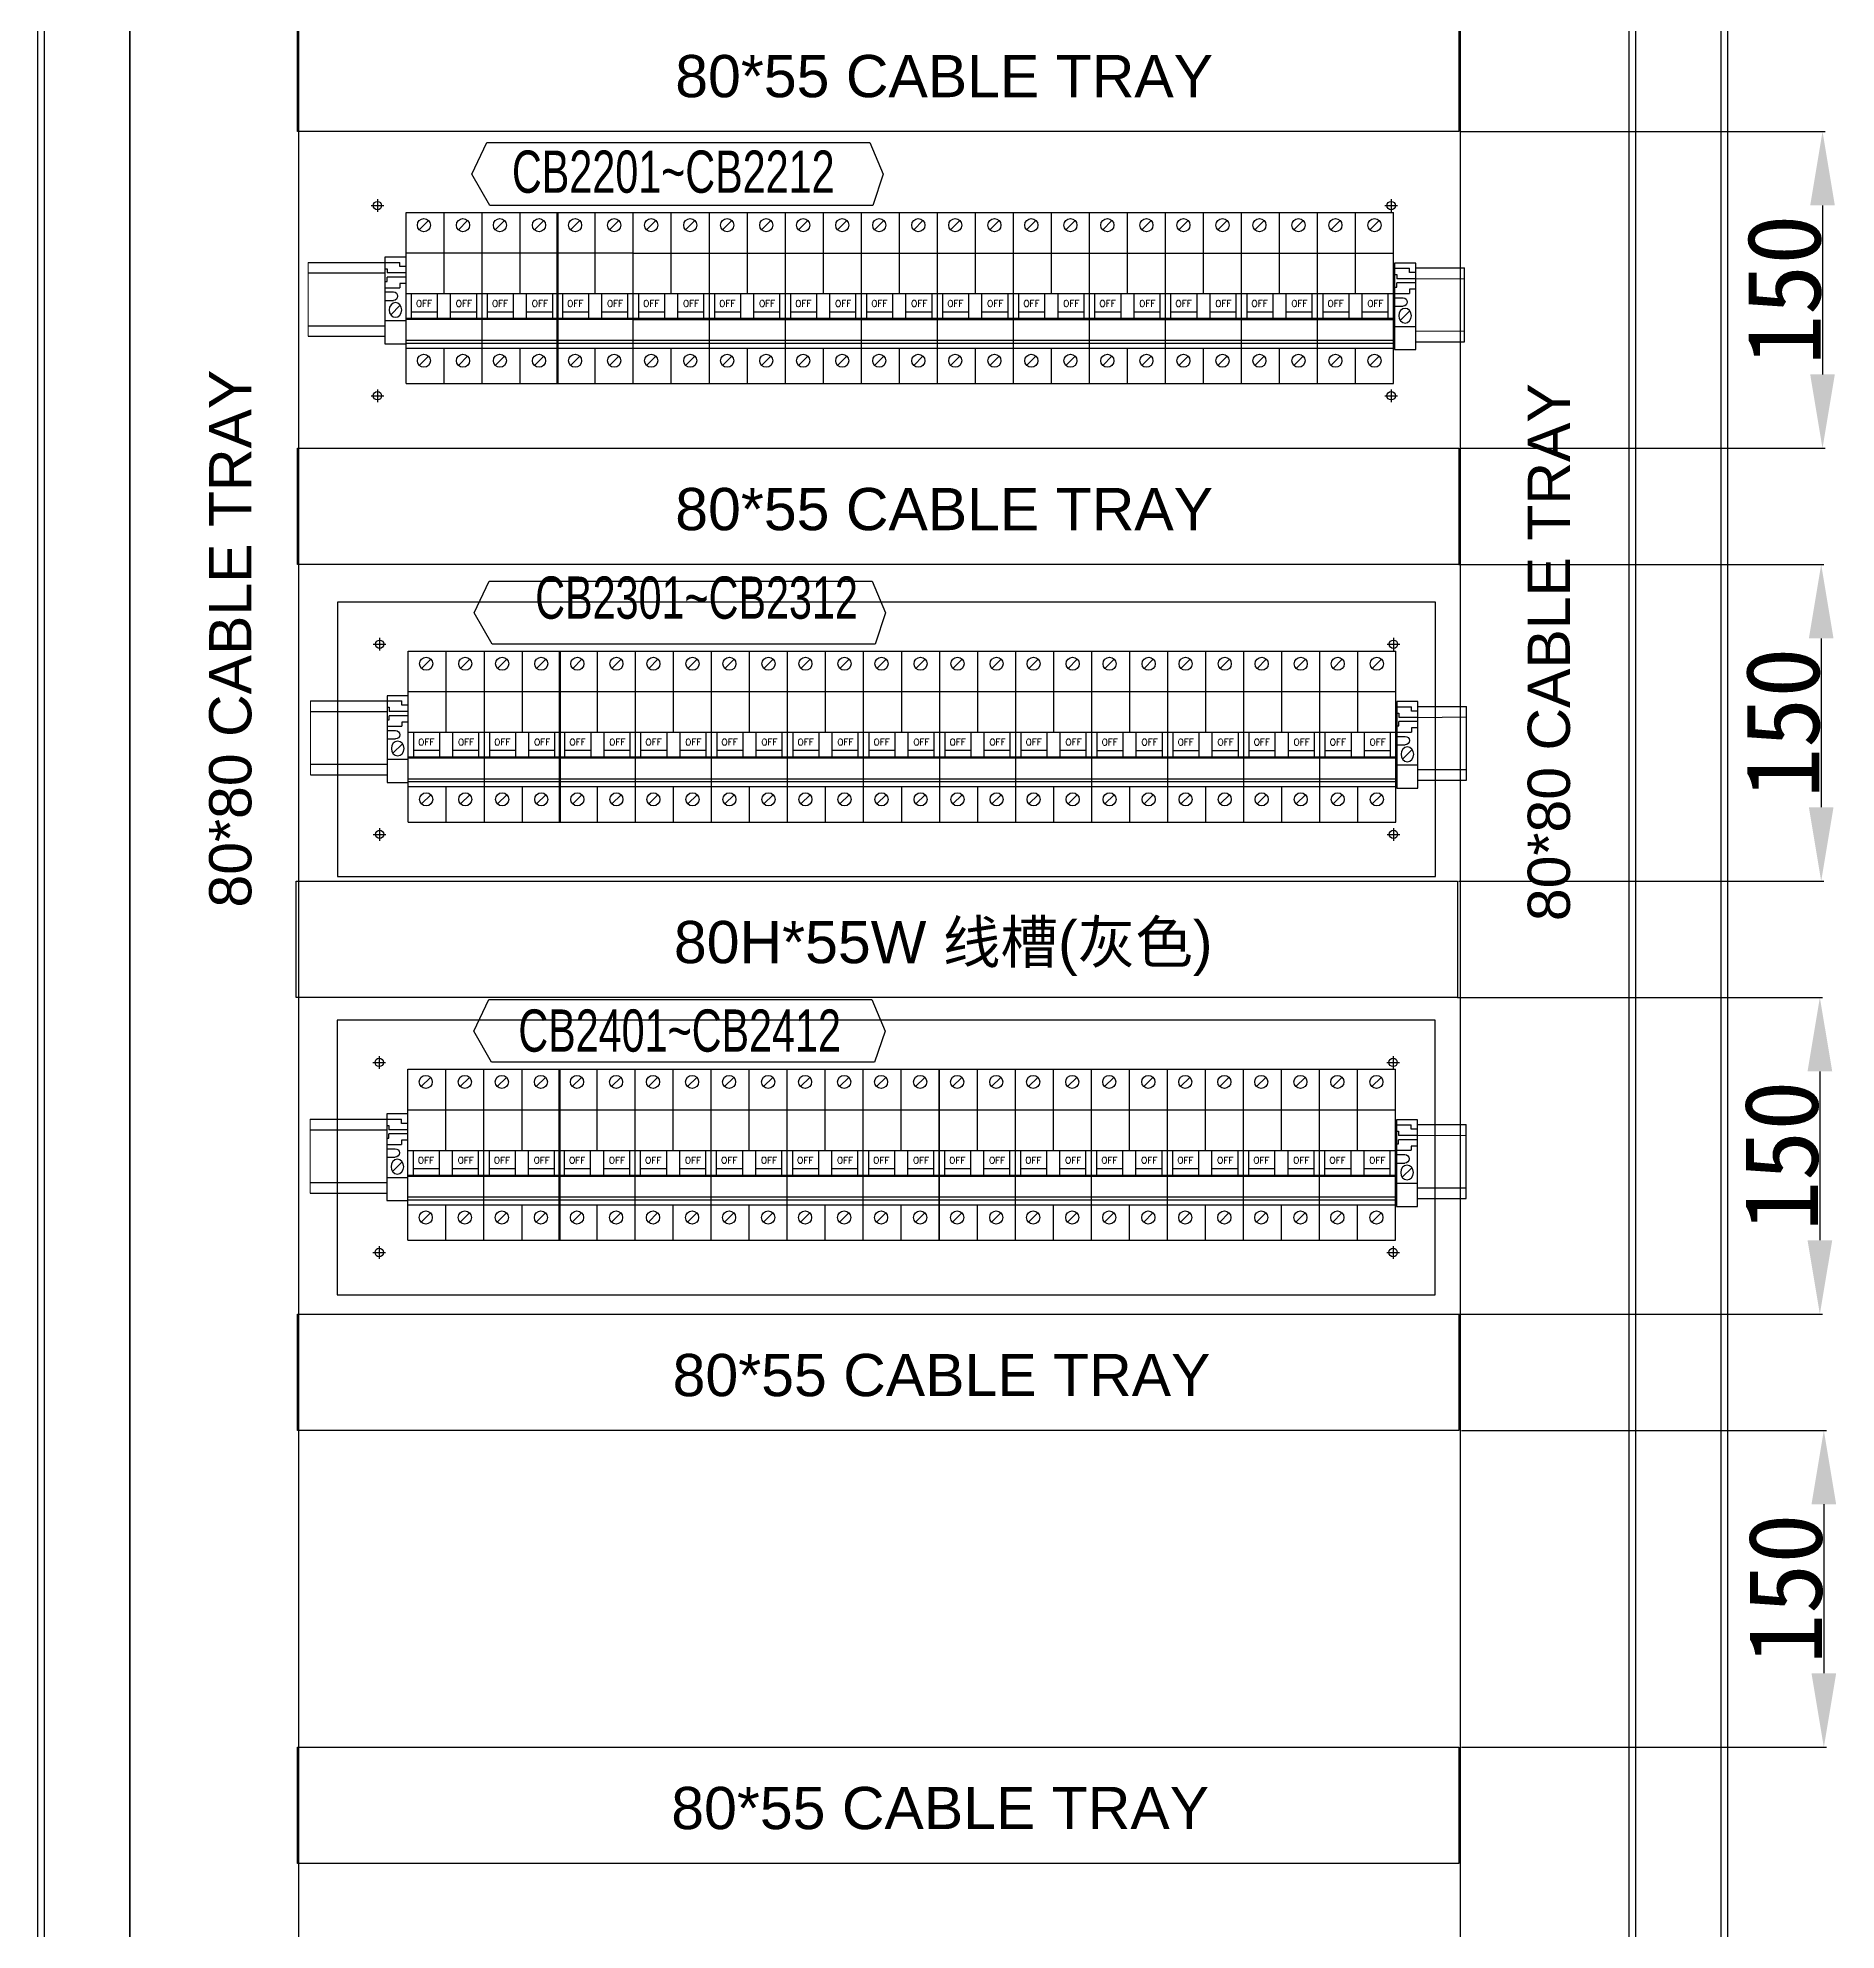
# Model space of a CAD drawing. Extents: x 81437 to 204847, y -54597 to -29444.
# Drawn here: x 87950 to 88802, y -44766 to -43870 of the extents above; entities that cross this region are included whole.
import ezdxf
from ezdxf.enums import TextEntityAlignment as Align
from ezdxf.lldxf.tags import DXFTag

# ---------------------------------------------------------------- set-up
doc = ezdxf.new("R2010")
doc.units = 0
doc.header["$LTSCALE"] = 100
doc.header["$MEASUREMENT"] = 0
for name, color, linetype in [('CABINET', 7, 'Continuous'), ('COMPONENT', 7, 'Continuous'), ('PSU', 12, 'Continuous'), ('TEXT', 7, 'Continuous')]:
    doc.layers.add(name, color=color, linetype=linetype)
doc.layers.add('细实线', color=7, linetype='Continuous', lineweight=20)
doc.styles.add('HZ', font='arial.ttf', dxfattribs={"width": 0.7})
doc.styles.add('ROMANS', font='romans', dxfattribs={"width": 0.8, "height": 2})
doc.styles.get("Standard").update_dxf_attribs({"font": ''})
doc.styles.get('Standard').set_extended_font_data('SimSun')
tags = doc.linetypes.add('CENTER2', pattern=[1.125, 0.75, -0.125, 0.125, -0.125]).pattern_tags.tags
tags[10:11] = [DXFTag(74, 4), DXFTag(75, 0), DXFTag(340, '0'), DXFTag(46, 1.0), DXFTag(50, 0.0), DXFTag(44, 0.0), DXFTag(45, 0.0)]
tags[8:9] = [DXFTag(74, 4), DXFTag(75, 0), DXFTag(340, '0'), DXFTag(46, 1.0), DXFTag(50, 0.0), DXFTag(44, 0.0), DXFTag(45, 0.0)]
tags[6:7] = [DXFTag(74, 4), DXFTag(75, 0), DXFTag(340, '0'), DXFTag(46, 1.0), DXFTag(50, 0.0), DXFTag(44, 0.0), DXFTag(45, 0.0)]
tags[4:5] = [DXFTag(74, 4), DXFTag(75, 0), DXFTag(340, '0'), DXFTag(46, 1.0), DXFTag(50, 0.0), DXFTag(44, 0.0), DXFTag(45, 0.0)]
tags = doc.linetypes.add('HIDDEN', pattern=[0.375, 0.25, -0.125]).pattern_tags.tags
tags[6:7] = [DXFTag(74, 4), DXFTag(75, 0), DXFTag(340, '0'), DXFTag(46, 1.0), DXFTag(50, 0.0), DXFTag(44, 0.0), DXFTag(45, 0.0)]
tags[4:5] = [DXFTag(74, 4), DXFTag(75, 0), DXFTag(340, '0'), DXFTag(46, 1.0), DXFTag(50, 0.0), DXFTag(44, 0.0), DXFTag(45, 0.0)]
doc.dimstyles.new('ISO-25', dxfattribs={"dimtxt": 35, "dimasz": 35, "dimexe": 1.25, "dimexo": 0.625, "dimtad": 1, "dimtoh": 1, "dimdec": 0, "dimtxsty": 'Standard', "dimcen": 2.5, "dimadec": 0, "dimazin": 0, "dimtfac": 1, "dimtdec": 0, "dimtmove": 0, "dimatfit": 3, "dimfxl": 1, "dimarcsym": 0})

# ---------------------------------------------------------------- blocks, each defined once
blk = doc.blocks.new('*D202')
at = {"color": 0, "lineweight": -2, "transparency": 16777216}
for p, q in [((88623.88, -43914.09), (88796.64, -43914.09)), ((88795.39, -43949.09), (88795.39, -44029.09)), ((88623.88, -44064.09), (88796.64, -44064.09))]:
    blk.add_line(p, q, dxfattribs=at)
at = {"color": 0, "transparency": 16777216}
for points in [[(88801.23, -43949.09), (88789.56, -43949.09), (88795.39, -43914.09)], [(88789.56, -44029.09), (88801.23, -44029.09), (88795.39, -44064.09)]]:
    blk.add_solid(points, dxfattribs=at)
at = {"layer": 'Defpoints', "color": 0, "transparency": 16777216}
for p in [(88623.25, -43914.09), (88623.25, -44064.09), (88795.39, -44064.09)]:
    blk.add_point(p, dxfattribs=at)
at = {"color": 0, "transparency": 16777216, "insert": (88777.27, -43989.09), "char_height": 35, "attachment_point": 5, "rotation": 90}
blk.add_mtext('150', dxfattribs=at)
blk = doc.blocks.new('*D203')
at = {"color": 0, "lineweight": -2, "transparency": 16777216}
for p, q in [((88623.25, -44119.09), (88796.02, -44119.09)), ((88794.77, -44154.09), (88794.77, -44234.09)), ((88623.25, -44269.09), (88796.02, -44269.09))]:
    blk.add_line(p, q, dxfattribs=at)
at = {"color": 0, "transparency": 16777216}
for points in [[(88800.6, -44154.09), (88788.93, -44154.09), (88794.77, -44119.09)], [(88788.93, -44234.09), (88800.6, -44234.09), (88794.77, -44269.09)]]:
    blk.add_solid(points, dxfattribs=at)
at = {"layer": 'Defpoints', "color": 0, "transparency": 16777216}
for p in [(88622.63, -44119.09), (88622.63, -44269.09), (88794.77, -44269.09)]:
    blk.add_point(p, dxfattribs=at)
at = {"color": 0, "transparency": 16777216, "insert": (88776.64, -44194.09), "char_height": 35, "attachment_point": 5, "rotation": 90}
blk.add_mtext('150', dxfattribs=at)
blk = doc.blocks.new('*D204')
at = {"color": 0, "lineweight": -2, "transparency": 16777216}
for p, q in [((88622.63, -44324.09), (88795.39, -44324.09)), ((88794.14, -44359.09), (88794.14, -44439.09)), ((88622.63, -44474.09), (88795.39, -44474.09))]:
    blk.add_line(p, q, dxfattribs=at)
at = {"color": 0, "transparency": 16777216}
for points in [[(88799.98, -44359.09), (88788.31, -44359.09), (88794.14, -44324.09)], [(88788.31, -44439.09), (88799.98, -44439.09), (88794.14, -44474.09)]]:
    blk.add_solid(points, dxfattribs=at)
at = {"layer": 'Defpoints', "color": 0, "transparency": 16777216}
for p in [(88622, -44324.09), (88622, -44474.09), (88794.14, -44474.09)]:
    blk.add_point(p, dxfattribs=at)
at = {"color": 0, "transparency": 16777216, "insert": (88776.02, -44399.09), "char_height": 35, "attachment_point": 5, "rotation": 90}
blk.add_mtext('150', dxfattribs=at)
blk = doc.blocks.new('堵头')
at = {"color": 53}
for p, q in [((0, -41), (0, 0)), ((0, 0), (10, 0)), ((10, 0), (10, -41)), ((0, -11), (10, -11)), ((7.28, -18.33), (2.72, -13.78)), ((0, -20.55), (4, -20.55)), ((0, -24.55), (4, -24.55)), ((0, -26.55), (7, -26.55)), ((7, -28.55), (7, -26.55)), ((0, -29.55), (1, -29.55)), ((0, -35.55), (1, -35.55)), ((1, -29.55), (1, -31.55)), ((10, -31.55), (1, -31.55)), ((10, -33.55), (1, -33.55)), ((1, -35.55), (1, -33.55)), ((10, -28.55), (7, -28.55)), ((0, -38.55), (7, -38.55)), ((10, -41), (0, -41)), ((10, -36.55), (7, -36.55)), ((7, -36.55), (7, -38.55))]:
    blk.add_line(p, q, dxfattribs=at)
blk.add_arc((4, -22.55), 2, 270, 90, dxfattribs=at)
blk.add_ellipse((5, -16.05), major_axis=(0, -3.5), ratio=0.857143, start_param=4.712389, end_param=10.995574, dxfattribs=at)
blk = doc.blocks.new('2P空开')
at = {"layer": 'COMPONENT', "color": 6, "linetype": 'HIDDEN', "ltscale": 0.2}
for p, q in [((-11.76, -8.23), (-7.37, -3.86)), ((6.76, -8.23), (11.15, -3.86)), ((-11.76, -72.42), (-7.37, -68.04)), ((6.76, -72.42), (11.15, -68.04))]:
    blk.add_line(p, q, dxfattribs=at)
for centre in [(-9.56, -6.04), (8.95, -6.04), (-9.56, -70.23), (8.95, -70.23)]:
    blk.add_circle(centre, 3.1, dxfattribs=at)
at = {"layer": 'PSU', "linetype": 'HIDDEN', "ltscale": 0.2}
for p, q in [((-18, 0), (18, 0)), ((-18, -19.21), (-18, 0)), ((0, -19.21), (0, 0)), ((18, -19.21), (18, 0)), ((18, -81), (18, -19.21)), ((-18, -81), (-18, -64.21)), ((0, -81), (0, -64.21)), ((18, -81), (18, -67.23)), ((-18, -81), (18, -81))]:
    blk.add_line(p, q, dxfattribs=at)
at = {"layer": 'PSU'}
for p, q in [((-18, -19.21), (18, -19.21)), ((-18, -64.21), (-18, -19.21)), ((0, -38.43), (0, -19.21)), ((18, -64.21), (18, -19.21)), ((-18, -38.43), (0, -38.43)), ((-15.43, -50.11), (-15.43, -38.43)), ((-3.09, -50.11), (-3.09, -38.43)), ((0, -38.43), (18, -38.43)), ((3.09, -50.11), (3.09, -38.43)), ((15.43, -50.11), (15.43, -38.43)), ((-18, -50.11), (18, -50.11)), ((-18, -50.62), (18, -50.62)), ((-15.43, -47.02), (-3.09, -47.02)), ((3.09, -47.02), (15.43, -47.02)), ((-18, -60.46), (18, -60.46)), ((-18, -61.84), (18, -61.84)), ((-18, -64.21), (18, -64.21)), ((0, -64.21), (0, -64.21))]:
    blk.add_line(p, q, dxfattribs=at)
at = {"layer": 'TEXT', "style": 'ROMANS'}
for p in [(-9.48, -43.11), (9.37, -43.11)]:
    blk.add_text('OFF', height=3.086, dxfattribs=at).set_placement(p, align=Align.MIDDLE)
blk = doc.blocks.new('*D224')
at = {"color": 0, "lineweight": -2, "transparency": 16777216}
for p, q in [((88624.5, -44529.09), (88797.27, -44529.09)), ((88796.02, -44564.09), (88796.02, -44644.09)), ((88624.5, -44679.09), (88797.27, -44679.09))]:
    blk.add_line(p, q, dxfattribs=at)
at = {"color": 0, "transparency": 16777216}
for points in [[(88801.85, -44564.09), (88790.18, -44564.09), (88796.02, -44529.09)], [(88790.18, -44644.09), (88801.85, -44644.09), (88796.02, -44679.09)]]:
    blk.add_solid(points, dxfattribs=at)
at = {"layer": 'Defpoints', "color": 0, "transparency": 16777216}
for p in [(88623.88, -44529.09), (88623.88, -44679.09), (88796.02, -44679.09)]:
    blk.add_point(p, dxfattribs=at)
at = {"color": 0, "transparency": 16777216, "insert": (88777.89, -44604.09), "char_height": 35, "attachment_point": 5, "rotation": 90}
blk.add_mtext('150', dxfattribs=at)

msp = doc.modelspace()

# ---------------------------------------------------------------- linework, layer by layer
at = {"color": 7}
for p, q in [((87950.38, -45095.57), (87950.38, -42985.57)), ((87950.38, -45095.57), (87950.38, -42985.57)), ((88750.38, -42985.57), (88750.38, -45095.57)), ((88750.38, -42985.57), (88750.38, -45095.57)), ((87993.88, -44942.07), (87993.88, -43029.07)), ((87993.88, -43109.57), (87993.88, -44909.88)), ((88706.88, -43107.07), (88706.88, -44942.07))]:
    msp.add_line(p, q, dxfattribs=at)
at = {"color": 7, "linetype": 'HIDDEN'}
for p, q in [((87953.58, -44985.57), (87953.58, -42985.57)), ((87953.58, -44985.57), (87953.58, -42985.57)), ((88747.18, -42985.57), (88747.18, -44985.57)), ((88747.18, -42985.57), (88747.18, -44985.57))]:
    msp.add_line(p, q, dxfattribs=at)
at = {"color": 4, "linetype": 'CENTER2'}
for p, q in [((88108.15, -43949.22, 63738.88), (88114.15, -43949.22, 63738.88)), ((88111.15, -43946.22, 63738.88), (88111.15, -43952.22, 63738.88)), ((88588.15, -43949.22, 63738.88), (88594.15, -43949.22, 63738.88)), ((88591.15, -43946.22, 63738.88), (88591.15, -43952.22, 63738.88)), ((88108.15, -44039.22, 63738.88), (88114.15, -44039.22, 63738.88)), ((88111.15, -44036.22, 63738.88), (88111.15, -44042.22, 63738.88)), ((88588.15, -44039.22, 63738.88), (88594.15, -44039.22, 63738.88)), ((88591.15, -44036.22, 63738.88), (88591.15, -44042.22, 63738.88)), ((88109.22, -44156.88, 63738.88), (88115.22, -44156.88, 63738.88)), ((88112.22, -44153.88, 63738.88), (88112.22, -44159.88, 63738.88)), ((88589.22, -44156.88, 63738.88), (88595.22, -44156.88, 63738.88)), ((88592.22, -44153.88, 63738.88), (88592.22, -44159.88, 63738.88)), ((88109.22, -44246.88, 63738.88), (88115.22, -44246.88, 63738.88)), ((88112.22, -44243.88, 63738.88), (88112.22, -44249.88, 63738.88)), ((88589.22, -44246.88, 63738.88), (88595.22, -44246.88, 63738.88)), ((88592.22, -44243.88, 63738.88), (88592.22, -44249.88, 63738.88)), ((88109.04, -44354.87, 63738.88), (88115.04, -44354.87, 63738.88)), ((88112.04, -44351.87, 63738.88), (88112.04, -44357.87, 63738.88)), ((88589.04, -44354.87, 63738.88), (88595.04, -44354.87, 63738.88)), ((88592.04, -44351.87, 63738.88), (88592.04, -44357.87, 63738.88)), ((88109.04, -44444.87, 63738.88), (88115.04, -44444.87, 63738.88)), ((88112.04, -44441.87, 63738.88), (88112.04, -44447.87, 63738.88)), ((88589.04, -44444.87, 63738.88), (88595.04, -44444.87, 63738.88)), ((88592.04, -44441.87, 63738.88), (88592.04, -44447.87, 63738.88))]:
    msp.add_line(p, q, dxfattribs=at)
at = {"linetype": 'CENTER2'}
for p, q in [((88111.06, -43949.22, 63738.88), (88111.24, -43949.22, 63738.88)), ((88111.15, -43949.31, 63738.88), (88111.15, -43949.13, 63738.88)), ((88591.06, -43949.22, 63738.88), (88591.24, -43949.22, 63738.88)), ((88591.15, -43949.31, 63738.88), (88591.15, -43949.13, 63738.88)), ((88111.06, -44039.22, 63738.88), (88111.24, -44039.22, 63738.88)), ((88111.15, -44039.31, 63738.88), (88111.15, -44039.13, 63738.88)), ((88591.06, -44039.22, 63738.88), (88591.24, -44039.22, 63738.88)), ((88591.15, -44039.31, 63738.88), (88591.15, -44039.13, 63738.88)), ((88112.13, -44156.88, 63738.88), (88112.31, -44156.88, 63738.88)), ((88112.22, -44156.97, 63738.88), (88112.22, -44156.79, 63738.88)), ((88592.13, -44156.88, 63738.88), (88592.31, -44156.88, 63738.88)), ((88592.22, -44156.97, 63738.88), (88592.22, -44156.79, 63738.88)), ((88112.13, -44246.88, 63738.88), (88112.31, -44246.88, 63738.88)), ((88112.22, -44246.97, 63738.88), (88112.22, -44246.79, 63738.88)), ((88592.13, -44246.88, 63738.88), (88592.31, -44246.88, 63738.88)), ((88592.22, -44246.97, 63738.88), (88592.22, -44246.79, 63738.88)), ((88111.95, -44354.87, 63738.88), (88112.13, -44354.87, 63738.88)), ((88112.04, -44354.96, 63738.88), (88112.04, -44354.78, 63738.88)), ((88591.95, -44354.87, 63738.88), (88592.13, -44354.87, 63738.88)), ((88592.04, -44354.96, 63738.88), (88592.04, -44354.78, 63738.88)), ((88111.95, -44444.87, 63738.88), (88112.13, -44444.87, 63738.88)), ((88112.04, -44444.96, 63738.88), (88112.04, -44444.78, 63738.88)), ((88591.95, -44444.87, 63738.88), (88592.13, -44444.87, 63738.88)), ((88592.04, -44444.96, 63738.88), (88592.04, -44444.78, 63738.88))]:
    msp.add_line(p, q, dxfattribs=at)
at = {"color": 6}
for p, q in [((88078.44, -43976.08), (88114.72, -43976.08, 1500.84)), ((88078.44, -43981.08), (88114.72, -43981.08, 1500.84)), ((88602.77, -43978.64, 65239.71), (88625.8, -43978.64, 63738.87)), ((88625.8, -44013.64, 63738.87), (88625.8, -43978.64, 63738.87)), ((88602.77, -43983.84, 65239.71), (88625.8, -43983.64, 63738.87)), ((88078.44, -44006.08), (88114.72, -44006.08, 1500.84)), ((88078.44, -44011.08), (88114.72, -44011.08, 1500.84)), ((88602.77, -44008.53, 65239.71), (88625.8, -44008.58, 63738.87)), ((88602.77, -44013.64, 65239.71), (88625.8, -44013.64, 63738.87)), ((88079.51, -44183.73), (88115.79, -44183.73, 1500.84)), ((88603.83, -44186.3, 65239.71), (88626.86, -44186.3, 63738.87)), ((88626.86, -44221.3, 63738.87), (88626.86, -44186.3, 63738.87)), ((88079.51, -44188.73), (88115.79, -44188.73, 1500.84)), ((88603.83, -44191.5, 65239.71), (88626.86, -44191.3, 63738.87)), ((88079.51, -44213.73), (88115.79, -44213.73, 1500.84)), ((88079.51, -44218.73), (88115.79, -44218.73, 1500.84)), ((88603.83, -44216.19, 65239.71), (88626.86, -44216.24, 63738.87)), ((88603.83, -44221.3, 65239.71), (88626.86, -44221.3, 63738.87)), ((88079.33, -44381.73), (88115.62, -44381.73, 1500.84)), ((88603.66, -44384.29, 65239.71), (88626.69, -44384.29, 63738.87)), ((88626.69, -44419.29, 63738.87), (88626.69, -44384.29, 63738.87)), ((88079.33, -44386.73), (88115.62, -44386.73, 1500.84)), ((88603.66, -44389.49, 65239.71), (88626.69, -44389.29, 63738.87)), ((88079.33, -44411.73), (88115.62, -44411.73, 1500.84)), ((88079.33, -44416.73), (88115.62, -44416.73, 1500.84)), ((88603.66, -44414.18, 65239.71), (88626.69, -44414.24, 63738.87)), ((88603.66, -44419.29, 65239.71), (88626.69, -44419.29, 63738.87))]:
    msp.add_line(p, q, dxfattribs=at)
for points in [[(87993.88, -44864.57), (88073.88, -44864.57), (88073.88, -43064.07), (87993.88, -43064.07)], [(88623.88, -44864.57), (88703.88, -44864.57), (88703.88, -43064.07), (88623.88, -43064.07)]]:
    msp.add_lwpolyline(points, close=True)
for points, elevation in [([(88073.25, -43859.09), (88623.25, -43859.09), (88623.25, -43914.09), (88073.25, -43914.09)], 127477.75), ([(88073.25, -44064.09), (88623.25, -44064.09), (88623.25, -44119.09), (88073.25, -44119.09)], 127477.75), ([(88092.22, -44266.88), (88612.22, -44266.88), (88612.22, -44136.88), (88092.22, -44136.88)], 63738.88), ([(88072.63, -44269.09), (88622.63, -44269.09), (88622.63, -44324.09), (88072.63, -44324.09)], 127477.75), ([(88092.04, -44464.87), (88612.04, -44464.87), (88612.04, -44334.87), (88092.04, -44334.87)], 63738.88), ([(88073.25, -44474.09), (88623.25, -44474.09), (88623.25, -44529.09), (88073.25, -44529.09)], 63738.88), ([(88073.25, -44679.09), (88623.25, -44679.09), (88623.25, -44734.09), (88073.25, -44734.09)], 63738.88)]:
    msp.add_lwpolyline(points, close=True, dxfattribs=dict(elevation=elevation))
at = {"color": 3, "elevation": 63738.88}
for points in [[(88162.99, -43919.36), (88344.34, -43919.36), (88350.68, -43934.36), (88345.71, -43949.17), (88164.36, -43949.17), (88155.87, -43934.36), (88162.99, -43919.36)], [(88164.05, -44127.02), (88345.4, -44127.02), (88351.74, -44142.02), (88346.78, -44156.82), (88165.43, -44156.82), (88156.94, -44142.02), (88164.05, -44127.02)], [(88163.88, -44325.01), (88345.23, -44325.01), (88351.57, -44340.01), (88346.6, -44354.82), (88165.25, -44354.82), (88156.76, -44340.01), (88163.88, -44325.01)]]:
    msp.add_lwpolyline(points, dxfattribs=at)
for centre in [(88111.15, -43949.22, 63738.88), (88591.15, -43949.22, 63738.88), (88111.15, -44039.22, 63738.88), (88591.15, -44039.22, 63738.88), (88112.22, -44156.88, 63738.88), (88592.22, -44156.88, 63738.88), (88112.22, -44246.88, 63738.88), (88592.22, -44246.88, 63738.88), (88112.04, -44354.87, 63738.88), (88592.04, -44354.87, 63738.88), (88112.04, -44444.87, 63738.88), (88592.04, -44444.87, 63738.88)]:
    msp.add_circle(centre, 2)
at = {"layer": '细实线', "color": 6}
for p, q in [((88078.44, -43976.08), (88078.44, -44011.08)), ((88079.51, -44183.73), (88079.51, -44218.73)), ((88079.33, -44381.73), (88079.33, -44416.73))]:
    msp.add_line(p, q, dxfattribs=at)

# ---------------------------------------------------------------- block references
at = {"xscale": -1, "rotation": 180}
for p in [(88114.72, -44014.63, 1500.84), (88114.72, -44014.63, 1500.84), (88592.77, -44017.39, 65239.71), (88115.79, -44222.29, 1500.84), (88115.79, -44222.29, 1500.84), (88593.83, -44225.05, 65239.71), (88115.62, -44420.28, 1500.84), (88115.62, -44420.28, 1500.84), (88593.66, -44423.04, 65239.71)]:
    msp.add_blockref('堵头', p, dxfattribs=at)
at = {"layer": 'CABINET'}
for p in [(88142.73, -43952.42, 1500.84), (88178.73, -43952.42, 1500.84), (88214.32, -43952.42, 1500.84), (88250.32, -43952.43, 1500.84), (88286.32, -43952.43, 1500.84), (88322.32, -43952.43, 1500.84), (88358.32, -43952.43, 1500.84), (88394.33, -43952.43, 1500.84), (88430.33, -43952.43, 1500.84), (88466.33, -43952.43, 1500.84), (88502.33, -43952.43, 1500.84), (88538.33, -43952.43, -60737.2), (88574.33, -43952.43, -122975.24), (88143.79, -44160.08, 1500.84), (88179.79, -44160.08, 1500.84), (88215.38, -44160.08, 1500.84), (88251.38, -44160.08, 1500.84), (88287.38, -44160.08, 1500.84), (88323.38, -44160.08, 1500.84), (88359.39, -44160.08, 1500.84), (88395.39, -44160.08, 1500.84), (88431.39, -44160.08, 1500.84), (88467.39, -44160.09, 1500.84), (88503.39, -44160.09, 1500.84), (88539.4, -44160.09, -60737.2), (88575.4, -44160.09, -122975.24), (88143.62, -44358.08, 1500.84), (88179.62, -44358.08, 1500.84), (88215.21, -44358.08, 1500.84), (88251.21, -44358.08, 1500.84), (88287.21, -44358.08, 1500.84), (88323.21, -44358.08, 1500.84), (88359.21, -44358.08, 1500.84), (88395.22, -44358.08, 1500.84), (88431.22, -44358.08, 1500.84), (88467.22, -44358.08, 1500.84), (88503.22, -44358.08, 1500.84), (88539.22, -44358.08, -60737.2), (88575.23, -44358.08, -122975.24)]:
    msp.add_blockref('2P空开', p, dxfattribs=at)

# ---------------------------------------------------------------- texts
at = {"lineweight": 0, "style": 'HZ'}
for s, p in [('80*55 CABLE TRAY', (88252.17, -43897.88, 63738.88)), ('80*55 CABLE TRAY', (88252.17, -44102.88, 63738.88)), ('80H*55W 线槽(灰色)', (88251.54, -44307.88, 63738.88)), ('80*55 CABLE TRAY', (88250.92, -44512.88, 63738.88)), ('80*55 CABLE TRAY', (88250.29, -44717.88, 63738.88))]:
    msp.add_text(s, height=20, dxfattribs=at).set_placement(p)
at = {"color": 0, "style": 'HZ', "width": 0.7}
for s, p in [('CB2201~CB2212', (88251.24, -43943.13, 1500.84)), ('CB2301~CB2312', (88262.27, -44144.8, 1500.84)), ('CB2401~CB2412', (88254.26, -44349.79, 1500.84))]:
    msp.add_text(s, height=20, dxfattribs=at).set_placement(p, align=Align.CENTER)
at = {"lineweight": 0, "style": 'HZ'}
for p in [(88051.48, -44281.56), (88675.8, -44287.99)]:
    msp.add_text('80*80 CABLE TRAY', height=20, rotation=90, dxfattribs=at).set_placement(p)

# ---------------------------------------------------------------- dimensions: what is measured, and where the dimension line sits
at = {"color": 3}
for base, p1, p2, picture, middle in [((88795.39, -44064.09, 127477.75), (88623.25, -43914.09, 127477.75), (88623.25, -44064.09, 127477.75), '*D202', (88777.27, -43989.09, 127477.75)), ((88794.77, -44269.09, 127477.75), (88622.63, -44119.09, 127477.75), (88622.63, -44269.09, 127477.75), '*D203', (88776.64, -44194.09, 127477.75)), ((88794.14, -44474.09, 127477.75), (88622, -44324.09, 127477.75), (88622, -44474.09, 127477.75), '*D204', (88776.02, -44399.09, 127477.75)), ((88796.02, -44679.09, 63738.88), (88623.88, -44529.09, 63738.88), (88623.88, -44679.09, 63738.88), '*D224', (88777.89, -44604.09, 63738.88))]:
    dim = msp.add_linear_dim(base=base, p1=p1, p2=p2, angle=90, dimstyle='ISO-25', dxfattribs=at)
    dim.commit()
    dim.dimension.update_dxf_attribs({"geometry": picture, "text_midpoint": middle})

doc.saveas('drawing.dxf')
